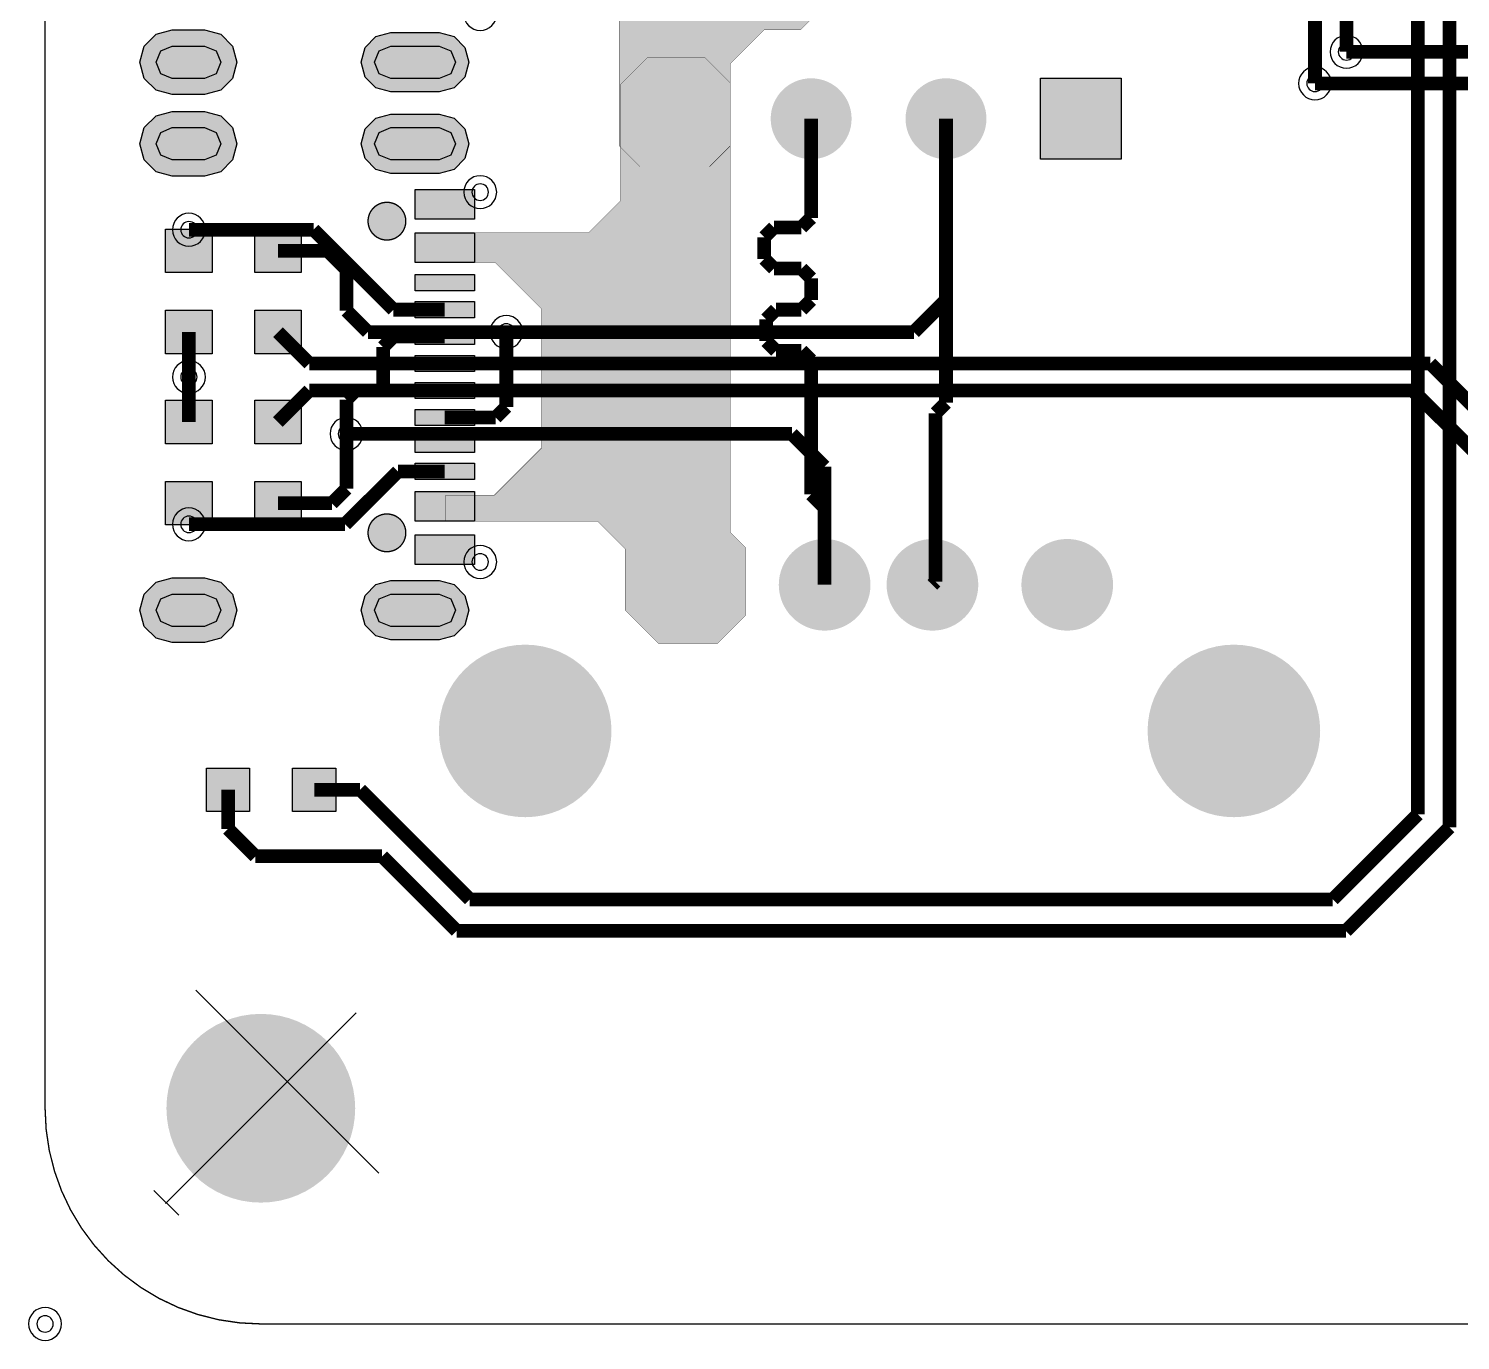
# Model space of a CAD drawing. Header units: millimetres. Extents: x -2 to 166, y 0 to 101.
# Drawn here: x -0.31 to 26.24, y -0.31 to 24.02 of the extents above; entities that cross this region are included whole.
import ezdxf

# ---------------------------------------------------------------- set-up
doc = ezdxf.new("R2010")
doc.units = ezdxf.units.MM
doc.header["$MEASUREMENT"] = 0
for name, color, linetype, true_color in [('Board-Outline-Layer', 7, 'Continuous', 0xff00ff), ('Bottom-Layer', 7, 'Continuous', 0x0000ff), ('Hole-Layer', 7, 'Continuous', 0x222222), ('Multi-Layer', 7, 'Continuous', 0xc0c0c0), ('Top-Layer', 7, 'Continuous', 0xff0000)]:
    doc.layers.add(name, color=color, linetype=linetype, true_color=true_color)
pattern_1 = [(45, (0, 0), (-2.2451, 2.2451), []), (135, (0, 0), (-2.2451, -2.2451), [])]

msp = doc.modelspace()

# ---------------------------------------------------------------- hatches: boundary and pattern name
at = {"layer": 'Bottom-Layer'}
for points in [[(11.082, 26.123), (14.009, 26.123), (14.224, 25.908), (14.224, 24.22), (14.007, 24.003), (13.335, 24.003), (12.7, 23.368), (12.7, 21.844), (12.319, 21.463), (11.031, 21.463), (10.642, 21.852), (10.642, 25.683)], [(2.358, 22.799), (2.058, 22.88), (1.839, 23.099), (1.758, 23.399), (1.839, 23.699), (2.058, 23.919), (2.358, 23.999), (2.958, 23.999), (3.258, 23.919), (3.478, 23.699), (3.558, 23.399), (3.478, 23.099), (3.258, 22.88), (2.958, 22.799)], [(6.409, 22.849), (6.134, 22.923), (5.932, 23.124), (5.859, 23.399), (5.932, 23.674), (6.134, 23.876), (6.409, 23.949), (7.309, 23.949), (7.584, 23.876), (7.785, 23.674), (7.859, 23.399), (7.785, 23.124), (7.584, 22.923), (7.309, 22.849)], [(10.954, 22.352, 1), (12.454, 22.352, 1)], [(10.954, 22.352, 1), (12.454, 22.352, 1)], [(13.454, 22.352, 1), (14.954, 22.352, 1)], [(13.454, 22.352, 1), (14.954, 22.352, 1)], [(15.954, 22.352, 1), (17.454, 22.352, 1)], [(15.954, 22.352, 1), (17.454, 22.352, 1)], [(19.954, 23.102), (19.954, 21.602), (18.454, 21.602), (18.454, 23.102)], [(2.358, 21.287), (2.058, 21.367), (1.839, 21.587), (1.758, 21.887), (1.839, 22.187), (2.058, 22.406), (2.358, 22.487), (2.958, 22.487), (3.258, 22.406), (3.478, 22.187), (3.558, 21.887), (3.478, 21.587), (3.258, 21.367), (2.958, 21.287)], [(6.409, 21.337), (6.134, 21.41), (5.932, 21.612), (5.859, 21.887), (5.932, 22.162), (6.134, 22.363), (6.409, 22.437), (7.309, 22.437), (7.584, 22.363), (7.785, 22.162), (7.859, 21.887), (7.785, 21.612), (7.584, 21.41), (7.309, 21.337)], [(3.099, 19.499), (2.235, 19.499), (2.235, 20.306), (3.099, 20.306)], [(4.75, 19.499), (3.886, 19.499), (3.886, 20.306), (4.75, 20.306)], [(3.099, 17.993), (2.235, 17.993), (2.235, 18.799), (3.099, 18.799)], [(4.75, 17.993), (3.886, 17.993), (3.886, 18.799), (4.75, 18.799)], [(2.235, 17.131), (3.099, 17.131), (3.099, 16.324), (2.235, 16.324)], [(3.886, 17.131), (4.75, 17.131), (4.75, 16.324), (3.886, 16.324)], [(2.235, 15.624), (3.099, 15.624), (3.099, 14.818), (2.235, 14.818)], [(3.886, 15.624), (4.75, 15.624), (4.75, 14.818), (3.886, 14.818)], [(11.102, 13.708, 1), (12.802, 13.708, 1)], [(11.102, 13.708, 1), (12.802, 13.708, 1)], [(13.604, 13.708, 1), (15.304, 13.708, 1)], [(13.604, 13.708, 1), (15.304, 13.708, 1)], [(15.603, 13.708, 1), (17.303, 13.708, 1)], [(15.603, 13.708, 1), (17.303, 13.708, 1)], [(18.102, 13.708, 1), (19.802, 13.708, 1)], [(18.102, 13.708, 1), (19.802, 13.708, 1)], [(2.358, 12.637), (2.058, 12.717), (1.839, 12.937), (1.758, 13.237), (1.839, 13.537), (2.058, 13.756), (2.358, 13.837), (2.958, 13.837), (3.258, 13.756), (3.478, 13.537), (3.558, 13.237), (3.478, 12.937), (3.258, 12.717), (2.958, 12.637)], [(6.409, 12.687), (6.134, 12.76), (5.932, 12.962), (5.859, 13.237), (5.932, 13.512), (6.134, 13.713), (6.409, 13.787), (7.309, 13.787), (7.584, 13.713), (7.785, 13.512), (7.859, 13.237), (7.785, 12.962), (7.584, 12.76), (7.309, 12.687)], [(7.302, 10.998, 1), (10.502, 10.998, 1)], [(7.302, 10.998, 1), (10.502, 10.998, 1)], [(20.442, 10.998, 1), (23.642, 10.998, 1)], [(20.442, 10.998, 1), (23.642, 10.998, 1)]]:
    msp.add_hatch(color=256, dxfattribs=at).paths.add_polyline_path(points)
at = {"layer": 'Hole-Layer'}
for points in [[(2.358, 23.099), (2.146, 23.187), (2.058, 23.399), (2.146, 23.611), (2.358, 23.699), (2.958, 23.699), (3.171, 23.611), (3.258, 23.399), (3.171, 23.187), (2.958, 23.099)], [(6.409, 23.099), (6.196, 23.187), (6.109, 23.399), (6.196, 23.611), (6.409, 23.699), (7.309, 23.699), (7.521, 23.611), (7.609, 23.399), (7.521, 23.187), (7.309, 23.099)], [(11.254, 22.352, 1), (12.154, 22.352, 1)], [(11.254, 22.352, 1), (12.154, 22.352, 1)], [(13.754, 22.352, 1), (14.654, 22.352, 1)], [(13.754, 22.352, 1), (14.654, 22.352, 1)], [(16.254, 22.352, 1), (17.154, 22.352, 1)], [(16.254, 22.352, 1), (17.154, 22.352, 1)], [(18.754, 22.352, 1), (19.654, 22.352, 1)], [(18.754, 22.352, 1), (19.654, 22.352, 1)], [(2.358, 21.587), (2.146, 21.675), (2.058, 21.887), (2.146, 22.099), (2.358, 22.187), (2.958, 22.187), (3.171, 22.099), (3.258, 21.887), (3.171, 21.675), (2.958, 21.587)], [(6.409, 21.587), (6.196, 21.674), (6.109, 21.887), (6.196, 22.099), (6.409, 22.187), (7.309, 22.187), (7.521, 22.099), (7.609, 21.887), (7.521, 21.674), (7.309, 21.587)], [(11.402, 13.708, 1), (12.502, 13.708, 1)], [(11.402, 13.708, 1), (12.502, 13.708, 1)], [(13.904, 13.708, 1), (15.004, 13.708, 1)], [(13.904, 13.708, 1), (15.004, 13.708, 1)], [(15.903, 13.708, 1), (17.003, 13.708, 1)], [(15.903, 13.708, 1), (17.003, 13.708, 1)], [(18.402, 13.708, 1), (19.502, 13.708, 1)], [(18.402, 13.708, 1), (19.502, 13.708, 1)], [(2.358, 12.937), (2.146, 13.025), (2.058, 13.237), (2.146, 13.449), (2.358, 13.537), (2.958, 13.537), (3.171, 13.449), (3.258, 13.237), (3.171, 13.025), (2.958, 12.937)], [(6.408, 12.937), (6.196, 13.024), (6.108, 13.237), (6.196, 13.449), (6.408, 13.537), (7.309, 13.537), (7.521, 13.449), (7.609, 13.237), (7.521, 13.024), (7.309, 12.937)], [(7.752, 10.998, 1), (10.052, 10.998, 1)], [(7.752, 10.998, 1), (10.052, 10.998, 1)], [(20.892, 10.998, 1), (23.192, 10.998, 1)], [(20.892, 10.998, 1), (23.192, 10.998, 1)]]:
    msp.add_hatch(color=256, dxfattribs=at).paths.add_polyline_path(points)
at = {"layer": 'Multi-Layer'}
for points in [[(2.358, 22.799), (2.058, 22.88), (1.839, 23.099), (1.758, 23.399), (1.839, 23.699), (2.058, 23.919), (2.358, 23.999), (2.958, 23.999), (3.258, 23.919), (3.478, 23.699), (3.558, 23.399), (3.478, 23.099), (3.258, 22.88), (2.958, 22.799)], [(2.358, 22.799), (2.058, 22.88), (1.839, 23.099), (1.758, 23.399), (1.839, 23.699), (2.058, 23.919), (2.358, 23.999), (2.958, 23.999), (3.258, 23.919), (3.478, 23.699), (3.558, 23.399), (3.478, 23.099), (3.258, 22.88), (2.958, 22.799)], [(2.358, 22.799), (2.058, 22.88), (1.839, 23.099), (1.758, 23.399), (1.839, 23.699), (2.058, 23.919), (2.358, 23.999), (2.958, 23.999), (3.258, 23.919), (3.478, 23.699), (3.558, 23.399), (3.478, 23.099), (3.258, 22.88), (2.958, 22.799)], [(6.409, 22.849), (6.134, 22.923), (5.932, 23.124), (5.859, 23.399), (5.932, 23.674), (6.134, 23.876), (6.409, 23.949), (7.309, 23.949), (7.584, 23.876), (7.785, 23.674), (7.859, 23.399), (7.785, 23.124), (7.584, 22.923), (7.309, 22.849)], [(6.409, 22.849), (6.134, 22.923), (5.932, 23.124), (5.859, 23.399), (5.932, 23.674), (6.134, 23.876), (6.409, 23.949), (7.309, 23.949), (7.584, 23.876), (7.785, 23.674), (7.859, 23.399), (7.785, 23.124), (7.584, 22.923), (7.309, 22.849)], [(6.409, 22.849), (6.134, 22.923), (5.932, 23.124), (5.859, 23.399), (5.932, 23.674), (6.134, 23.876), (6.409, 23.949), (7.309, 23.949), (7.584, 23.876), (7.785, 23.674), (7.859, 23.399), (7.785, 23.124), (7.584, 22.923), (7.309, 22.849)], [(10.954, 22.352, 1), (12.454, 22.352, 1)], [(10.954, 22.352, 1), (12.454, 22.352, 1)], [(10.954, 22.352, 1), (12.454, 22.352, 1)], [(10.954, 22.352, 1), (12.454, 22.352, 1)], [(10.954, 22.352, 1), (12.454, 22.352, 1)], [(10.954, 22.352, 1), (12.454, 22.352, 1)], [(13.454, 22.352, 1), (14.954, 22.352, 1)], [(13.454, 22.352, 1), (14.954, 22.352, 1)], [(13.454, 22.352, 1), (14.954, 22.352, 1)], [(13.454, 22.352, 1), (14.954, 22.352, 1)], [(13.454, 22.352, 1), (14.954, 22.352, 1)], [(13.454, 22.352, 1), (14.954, 22.352, 1)], [(15.954, 22.352, 1), (17.454, 22.352, 1)], [(15.954, 22.352, 1), (17.454, 22.352, 1)], [(15.954, 22.352, 1), (17.454, 22.352, 1)], [(15.954, 22.352, 1), (17.454, 22.352, 1)], [(15.954, 22.352, 1), (17.454, 22.352, 1)], [(15.954, 22.352, 1), (17.454, 22.352, 1)], [(19.954, 23.102), (19.954, 21.602), (18.454, 21.602), (18.454, 23.102)], [(19.954, 23.102), (19.954, 21.602), (18.454, 21.602), (18.454, 23.102)], [(19.954, 23.102), (19.954, 21.602), (18.454, 21.602), (18.454, 23.102)], [(2.358, 21.287), (2.058, 21.367), (1.839, 21.587), (1.758, 21.887), (1.839, 22.187), (2.058, 22.406), (2.358, 22.487), (2.958, 22.487), (3.258, 22.406), (3.478, 22.187), (3.558, 21.887), (3.478, 21.587), (3.258, 21.367), (2.958, 21.287)], [(2.358, 21.287), (2.058, 21.367), (1.839, 21.587), (1.758, 21.887), (1.839, 22.187), (2.058, 22.406), (2.358, 22.487), (2.958, 22.487), (3.258, 22.406), (3.478, 22.187), (3.558, 21.887), (3.478, 21.587), (3.258, 21.367), (2.958, 21.287)], [(2.358, 21.287), (2.058, 21.367), (1.839, 21.587), (1.758, 21.887), (1.839, 22.187), (2.058, 22.406), (2.358, 22.487), (2.958, 22.487), (3.258, 22.406), (3.478, 22.187), (3.558, 21.887), (3.478, 21.587), (3.258, 21.367), (2.958, 21.287)], [(6.409, 21.337), (6.134, 21.41), (5.932, 21.612), (5.859, 21.887), (5.932, 22.162), (6.134, 22.363), (6.409, 22.437), (7.309, 22.437), (7.584, 22.363), (7.785, 22.162), (7.859, 21.887), (7.785, 21.612), (7.584, 21.41), (7.309, 21.337)], [(6.409, 21.337), (6.134, 21.41), (5.932, 21.612), (5.859, 21.887), (5.932, 22.162), (6.134, 22.363), (6.409, 22.437), (7.309, 22.437), (7.584, 22.363), (7.785, 22.162), (7.859, 21.887), (7.785, 21.612), (7.584, 21.41), (7.309, 21.337)], [(6.409, 21.337), (6.134, 21.41), (5.932, 21.612), (5.859, 21.887), (5.932, 22.162), (6.134, 22.363), (6.409, 22.437), (7.309, 22.437), (7.584, 22.363), (7.785, 22.162), (7.859, 21.887), (7.785, 21.612), (7.584, 21.41), (7.309, 21.337)], [(5.988, 20.452, 1), (6.688, 20.452, 1)], [(5.988, 20.452, 1), (6.688, 20.452, 1)], [(5.988, 14.672, 1), (6.688, 14.672, 1)], [(5.988, 14.672, 1), (6.688, 14.672, 1)], [(11.102, 13.708, 1), (12.802, 13.708, 1)], [(11.102, 13.708, 1), (12.802, 13.708, 1)], [(11.102, 13.708, 1), (12.802, 13.708, 1)], [(11.102, 13.708, 1), (12.802, 13.708, 1)], [(11.102, 13.708, 1), (12.802, 13.708, 1)], [(11.102, 13.708, 1), (12.802, 13.708, 1)], [(13.604, 13.708, 1), (15.304, 13.708, 1)], [(13.604, 13.708, 1), (15.304, 13.708, 1)], [(13.604, 13.708, 1), (15.304, 13.708, 1)], [(13.604, 13.708, 1), (15.304, 13.708, 1)], [(13.604, 13.708, 1), (15.304, 13.708, 1)], [(13.604, 13.708, 1), (15.304, 13.708, 1)], [(15.603, 13.708, 1), (17.303, 13.708, 1)], [(15.603, 13.708, 1), (17.303, 13.708, 1)], [(15.603, 13.708, 1), (17.303, 13.708, 1)], [(15.603, 13.708, 1), (17.303, 13.708, 1)], [(15.603, 13.708, 1), (17.303, 13.708, 1)], [(15.603, 13.708, 1), (17.303, 13.708, 1)], [(18.102, 13.708, 1), (19.802, 13.708, 1)], [(18.102, 13.708, 1), (19.802, 13.708, 1)], [(18.102, 13.708, 1), (19.802, 13.708, 1)], [(18.102, 13.708, 1), (19.802, 13.708, 1)], [(18.102, 13.708, 1), (19.802, 13.708, 1)], [(18.102, 13.708, 1), (19.802, 13.708, 1)], [(2.358, 12.637), (2.058, 12.717), (1.839, 12.937), (1.758, 13.237), (1.839, 13.537), (2.058, 13.756), (2.358, 13.837), (2.958, 13.837), (3.258, 13.756), (3.478, 13.537), (3.558, 13.237), (3.478, 12.937), (3.258, 12.717), (2.958, 12.637)], [(2.358, 12.637), (2.058, 12.717), (1.839, 12.937), (1.758, 13.237), (1.839, 13.537), (2.058, 13.756), (2.358, 13.837), (2.958, 13.837), (3.258, 13.756), (3.478, 13.537), (3.558, 13.237), (3.478, 12.937), (3.258, 12.717), (2.958, 12.637)], [(2.358, 12.637), (2.058, 12.717), (1.839, 12.937), (1.758, 13.237), (1.839, 13.537), (2.058, 13.756), (2.358, 13.837), (2.958, 13.837), (3.258, 13.756), (3.478, 13.537), (3.558, 13.237), (3.478, 12.937), (3.258, 12.717), (2.958, 12.637)], [(6.409, 12.687), (6.134, 12.76), (5.932, 12.962), (5.859, 13.237), (5.932, 13.512), (6.134, 13.713), (6.409, 13.787), (7.309, 13.787), (7.584, 13.713), (7.785, 13.512), (7.859, 13.237), (7.785, 12.962), (7.584, 12.76), (7.309, 12.687)], [(6.409, 12.687), (6.134, 12.76), (5.932, 12.962), (5.859, 13.237), (5.932, 13.512), (6.134, 13.713), (6.409, 13.787), (7.309, 13.787), (7.584, 13.713), (7.785, 13.512), (7.859, 13.237), (7.785, 12.962), (7.584, 12.76), (7.309, 12.687)], [(6.409, 12.687), (6.134, 12.76), (5.932, 12.962), (5.859, 13.237), (5.932, 13.512), (6.134, 13.713), (6.409, 13.787), (7.309, 13.787), (7.584, 13.713), (7.785, 13.512), (7.859, 13.237), (7.785, 12.962), (7.584, 12.76), (7.309, 12.687)], [(7.302, 10.998, 1), (10.502, 10.998, 1)], [(7.302, 10.998, 1), (10.502, 10.998, 1)], [(7.302, 10.998, 1), (10.502, 10.998, 1)], [(7.302, 10.998, 1), (10.502, 10.998, 1)], [(7.302, 10.998, 1), (10.502, 10.998, 1)], [(7.302, 10.998, 1), (10.502, 10.998, 1)], [(20.442, 10.998, 1), (23.642, 10.998, 1)], [(20.442, 10.998, 1), (23.642, 10.998, 1)], [(20.442, 10.998, 1), (23.642, 10.998, 1)], [(20.442, 10.998, 1), (23.642, 10.998, 1)], [(20.442, 10.998, 1), (23.642, 10.998, 1)], [(20.442, 10.998, 1), (23.642, 10.998, 1)], [(2.25, 4, 1), (5.75, 4, 1)], [(2.25, 4, 1), (5.75, 4, 1)]]:
    msp.add_hatch(color=256, dxfattribs=at).paths.add_polyline_path(points)
h = msp.add_hatch(dxfattribs=at)
h.set_pattern_fill('ANSI37', color=256, style=0)
h.set_pattern_definition(pattern_1)
h.paths.add_polyline_path([(1.5, 4, 1), (6.5, 4, 1)])
h = msp.add_hatch(dxfattribs=at)
h.set_pattern_fill('ANSI37', color=256, style=0)
h.set_pattern_definition(pattern_1)
h.paths.add_polyline_path([(1.5, 4, 1), (6.5, 4, 1)])
at = {"layer": 'Top-Layer'}
for points in [[(2.358, 22.799), (2.058, 22.88), (1.839, 23.099), (1.758, 23.399), (1.839, 23.699), (2.058, 23.919), (2.358, 23.999), (2.958, 23.999), (3.258, 23.919), (3.478, 23.699), (3.558, 23.399), (3.478, 23.099), (3.258, 22.88), (2.958, 22.799)], [(6.409, 22.849), (6.134, 22.923), (5.932, 23.124), (5.859, 23.399), (5.932, 23.674), (6.134, 23.876), (6.409, 23.949), (7.309, 23.949), (7.584, 23.876), (7.785, 23.674), (7.859, 23.399), (7.785, 23.124), (7.584, 22.923), (7.309, 22.849)], [(10.243, 14.889), (7.431, 14.889), (7.431, 15.372), (8.331, 15.372), (9.204, 16.245), (9.204, 18.829), (8.348, 19.685), (7.069, 19.685), (7.069, 20.235), (10.075, 20.235), (10.668, 20.828), (10.668, 22.987), (11.176, 23.495), (12.225, 23.495), (12.7, 23.02), (12.7, 14.685), (12.987, 14.398), (12.987, 13.14), (12.465, 12.618), (11.373, 12.618), (10.754, 13.237), (10.754, 14.378)], [(10.954, 22.352, 1), (12.454, 22.352, 1)], [(10.954, 22.352, 1), (12.454, 22.352, 1)], [(13.454, 22.352, 1), (14.954, 22.352, 1)], [(13.454, 22.352, 1), (14.954, 22.352, 1)], [(15.954, 22.352, 1), (17.454, 22.352, 1)], [(15.954, 22.352, 1), (17.454, 22.352, 1)], [(19.954, 23.102), (19.954, 21.602), (18.454, 21.602), (18.454, 23.102)], [(2.358, 21.287), (2.058, 21.367), (1.839, 21.587), (1.758, 21.887), (1.839, 22.187), (2.058, 22.406), (2.358, 22.487), (2.958, 22.487), (3.258, 22.406), (3.478, 22.187), (3.558, 21.887), (3.478, 21.587), (3.258, 21.367), (2.958, 21.287)], [(6.409, 21.337), (6.134, 21.41), (5.932, 21.612), (5.859, 21.887), (5.932, 22.162), (6.134, 22.363), (6.409, 22.437), (7.309, 22.437), (7.584, 22.363), (7.785, 22.162), (7.859, 21.887), (7.785, 21.612), (7.584, 21.41), (7.309, 21.337)], [(6.859, 21.037), (7.959, 21.037), (7.959, 20.487), (6.859, 20.487)], [(6.859, 20.237), (7.959, 20.237), (7.959, 19.687), (6.859, 19.687)], [(6.859, 19.462), (7.959, 19.462), (7.959, 19.162), (6.859, 19.162)], [(6.859, 18.961), (7.959, 18.961), (7.959, 18.661), (6.859, 18.661)], [(6.859, 18.462), (7.959, 18.462), (7.959, 18.162), (6.859, 18.162)], [(6.859, 17.962), (7.959, 17.962), (7.959, 17.662), (6.859, 17.662)], [(6.859, 17.462), (7.959, 17.462), (7.959, 17.162), (6.859, 17.162)], [(6.859, 16.962), (7.959, 16.962), (7.959, 16.662), (6.859, 16.662)], [(6.859, 16.462), (7.959, 16.462), (7.959, 16.162), (6.859, 16.162)], [(6.859, 15.961), (7.959, 15.961), (7.959, 15.661), (6.859, 15.661)], [(6.859, 15.436), (7.959, 15.436), (7.959, 14.886), (6.859, 14.886)], [(6.859, 14.637), (7.959, 14.637), (7.959, 14.087), (6.859, 14.087)], [(11.102, 13.708, 1), (12.802, 13.708, 1)], [(11.102, 13.708, 1), (12.802, 13.708, 1)], [(13.604, 13.708, 1), (15.304, 13.708, 1)], [(13.604, 13.708, 1), (15.304, 13.708, 1)], [(15.603, 13.708, 1), (17.303, 13.708, 1)], [(15.603, 13.708, 1), (17.303, 13.708, 1)], [(18.102, 13.708, 1), (19.802, 13.708, 1)], [(18.102, 13.708, 1), (19.802, 13.708, 1)], [(2.358, 12.637), (2.058, 12.717), (1.839, 12.937), (1.758, 13.237), (1.839, 13.537), (2.058, 13.756), (2.358, 13.837), (2.958, 13.837), (3.258, 13.756), (3.478, 13.537), (3.558, 13.237), (3.478, 12.937), (3.258, 12.717), (2.958, 12.637)], [(6.409, 12.687), (6.134, 12.76), (5.932, 12.962), (5.859, 13.237), (5.932, 13.512), (6.134, 13.713), (6.409, 13.787), (7.309, 13.787), (7.584, 13.713), (7.785, 13.512), (7.859, 13.237), (7.785, 12.962), (7.584, 12.76), (7.309, 12.687)], [(7.302, 10.998, 1), (10.502, 10.998, 1)], [(7.302, 10.998, 1), (10.502, 10.998, 1)], [(20.442, 10.998, 1), (23.642, 10.998, 1)], [(20.442, 10.998, 1), (23.642, 10.998, 1)], [(3.792, 9.506), (2.992, 9.506), (2.992, 10.306), (3.792, 10.306)], [(5.39, 9.506), (4.59, 9.506), (4.59, 10.306), (5.39, 10.306)]]:
    msp.add_hatch(color=256, dxfattribs=at).paths.add_polyline_path(points)

# ---------------------------------------------------------------- linework, layer by layer
at = {"layer": 'Board-Outline-Layer', "const_width": 0.0254}
msp.add_lwpolyline([(0, 67.081), (3.439, 67.081), (3.439, 89.964), (0, 89.964), (0, 95.4, -0.414), (4, 99.4), (162, 99.4, -0.414), (166, 95.4), (166, 4, -0.414), (162, 0), (4, 0, -0.414), (0, 4)], format="xyb", close=True, dxfattribs=at)
at = {"layer": 'Bottom-Layer', "const_width": 0.00508}
msp.add_lwpolyline([(11.082, 26.123), (14.009, 26.123), (14.224, 25.908), (14.224, 24.22), (14.007, 24.003), (13.335, 24.003), (12.7, 23.368), (12.7, 21.844), (12.319, 21.463), (11.031, 21.463), (10.642, 21.852), (10.642, 25.683)], close=True, dxfattribs=at)
at = {"layer": 'Bottom-Layer'}
for points in [[(2.358, 22.799), (2.058, 22.88), (1.839, 23.099), (1.758, 23.399), (1.839, 23.699), (2.058, 23.919), (2.358, 23.999), (2.958, 23.999), (3.258, 23.919), (3.478, 23.699), (3.558, 23.399), (3.478, 23.099), (3.258, 22.88), (2.958, 22.799)], [(6.409, 22.849), (6.134, 22.923), (5.932, 23.124), (5.859, 23.399), (5.932, 23.674), (6.134, 23.876), (6.409, 23.949), (7.309, 23.949), (7.584, 23.876), (7.785, 23.674), (7.859, 23.399), (7.785, 23.124), (7.584, 22.923), (7.309, 22.849)], [(19.954, 23.102), (19.954, 21.602), (18.454, 21.602), (18.454, 23.102)], [(2.358, 21.287), (2.058, 21.367), (1.839, 21.587), (1.758, 21.887), (1.839, 22.187), (2.058, 22.406), (2.358, 22.487), (2.958, 22.487), (3.258, 22.406), (3.478, 22.187), (3.558, 21.887), (3.478, 21.587), (3.258, 21.367), (2.958, 21.287)], [(6.409, 21.337), (6.134, 21.41), (5.932, 21.612), (5.859, 21.887), (5.932, 22.162), (6.134, 22.363), (6.409, 22.437), (7.309, 22.437), (7.584, 22.363), (7.785, 22.162), (7.859, 21.887), (7.785, 21.612), (7.584, 21.41), (7.309, 21.337)], [(3.099, 19.499), (2.235, 19.499), (2.235, 20.306), (3.099, 20.306)], [(4.75, 19.499), (3.886, 19.499), (3.886, 20.306), (4.75, 20.306)], [(3.099, 17.993), (2.235, 17.993), (2.235, 18.799), (3.099, 18.799)], [(4.75, 17.993), (3.886, 17.993), (3.886, 18.799), (4.75, 18.799)], [(2.235, 17.131), (3.099, 17.131), (3.099, 16.324), (2.235, 16.324)], [(3.886, 17.131), (4.75, 17.131), (4.75, 16.324), (3.886, 16.324)], [(2.235, 15.624), (3.099, 15.624), (3.099, 14.818), (2.235, 14.818)], [(3.886, 15.624), (4.75, 15.624), (4.75, 14.818), (3.886, 14.818)], [(2.358, 12.637), (2.058, 12.717), (1.839, 12.937), (1.758, 13.237), (1.839, 13.537), (2.058, 13.756), (2.358, 13.837), (2.958, 13.837), (3.258, 13.756), (3.478, 13.537), (3.558, 13.237), (3.478, 12.937), (3.258, 12.717), (2.958, 12.637)], [(6.409, 12.687), (6.134, 12.76), (5.932, 12.962), (5.859, 13.237), (5.932, 13.512), (6.134, 13.713), (6.409, 13.787), (7.309, 13.787), (7.584, 13.713), (7.785, 13.512), (7.859, 13.237), (7.785, 12.962), (7.584, 12.76), (7.309, 12.687)]]:
    msp.add_lwpolyline(points, close=True, dxfattribs=at)
at = {"layer": 'Bottom-Layer', "const_width": 0.254}
for points in [[(31.717, 23.593), (24.13, 23.593)], [(31.475, 23.008), (23.546, 23.008)], [(16.704, 18.99), (16.704, 22.352)], [(5.241, 19.903), (4.318, 19.903)], [(5.588, 19.555), (5.241, 19.903)], [(5.588, 18.793), (5.588, 19.555)], [(16.11, 18.396), (16.704, 18.99)], [(5.986, 18.396), (5.588, 18.793)], [(2.667, 18.396), (2.667, 17.562)], [(4.318, 18.396), (4.902, 17.812)], [(8.552, 18.396), (5.986, 18.396)], [(8.552, 18.396), (16.11, 18.396)], [(4.902, 17.812), (25.686, 17.812)], [(25.686, 17.812), (27.206, 16.292)], [(2.667, 17.562), (2.667, 16.728)], [(4.318, 16.728), (4.902, 17.312)], [(4.902, 17.312), (25.36, 17.312)], [(25.36, 17.312), (26.622, 16.05)], [(5.588, 15.491), (5.588, 16.507)], [(5.588, 16.507), (13.846, 16.507)], [(13.846, 16.507), (14.454, 15.899)], [(14.454, 15.899), (14.454, 13.708)], [(5.317, 15.221), (5.588, 15.491)], [(4.318, 15.221), (5.317, 15.221)]]:
    msp.add_lwpolyline(points, dxfattribs=at)
at = {"layer": 'Hole-Layer'}
for points in [[(2.358, 23.099), (2.146, 23.187), (2.058, 23.399), (2.146, 23.611), (2.358, 23.699), (2.958, 23.699), (3.171, 23.611), (3.258, 23.399), (3.171, 23.187), (2.958, 23.099)], [(6.409, 23.099), (6.196, 23.187), (6.109, 23.399), (6.196, 23.611), (6.409, 23.699), (7.309, 23.699), (7.521, 23.611), (7.609, 23.399), (7.521, 23.187), (7.309, 23.099)], [(2.358, 21.587), (2.146, 21.675), (2.058, 21.887), (2.146, 22.099), (2.358, 22.187), (2.958, 22.187), (3.171, 22.099), (3.258, 21.887), (3.171, 21.675), (2.958, 21.587)], [(6.409, 21.587), (6.196, 21.674), (6.109, 21.887), (6.196, 22.099), (6.409, 22.187), (7.309, 22.187), (7.521, 22.099), (7.609, 21.887), (7.521, 21.674), (7.309, 21.587)], [(2.358, 12.937), (2.146, 13.025), (2.058, 13.237), (2.146, 13.449), (2.358, 13.537), (2.958, 13.537), (3.171, 13.449), (3.258, 13.237), (3.171, 13.025), (2.958, 12.937)], [(6.408, 12.937), (6.196, 13.024), (6.108, 13.237), (6.196, 13.449), (6.408, 13.537), (7.309, 13.537), (7.521, 13.449), (7.609, 13.237), (7.521, 13.024), (7.309, 12.937)]]:
    msp.add_lwpolyline(points, close=True, dxfattribs=at)
for points in [[(23.978, 23.593, 1), (24.282, 23.593), (24.282, 23.593, 1), (23.978, 23.593)], [(7.915, 20.991, 1), (8.22, 20.991), (8.22, 20.991, 1), (7.915, 20.991)], [(8.399, 18.396, 1), (8.704, 18.396), (8.704, 18.396, 1), (8.399, 18.396)], [(2.514, 17.562, 1), (2.819, 17.562), (2.819, 17.562, 1), (2.514, 17.562)], [(7.915, 14.132, 1), (8.22, 14.132), (8.22, 14.132, 1), (7.915, 14.132)]]:
    msp.add_lwpolyline(points, format="xyb", dxfattribs=at)
for points in [[(23.393, 23.008, 1), (23.698, 23.008, 1)], [(2.515, 20.293, 1), (2.82, 20.293, 1)], [(5.435, 16.507, 1), (5.74, 16.507, 1)], [(2.514, 14.83, 1), (2.819, 14.83, 1)], [(-0.152, 0, 1), (0.152, 0, 1)]]:
    msp.add_lwpolyline(points, format="xyb", close=True, dxfattribs=at)
at = {"layer": 'Multi-Layer'}
for points in [[(7.763, 24.295, 1), (8.373, 24.295), (8.373, 24.295, 1), (7.763, 24.295)], [(23.241, 23.008, 1), (23.851, 23.008), (23.851, 23.008, 1), (23.241, 23.008)], [(7.763, 20.991, 1), (8.373, 20.991), (8.373, 20.991, 1), (7.763, 20.991)], [(2.362, 20.293, 1), (2.972, 20.293), (2.972, 20.293, 1), (2.362, 20.293)], [(8.247, 18.396, 1), (8.857, 18.396), (8.857, 18.396, 1), (8.247, 18.396)], [(2.362, 17.562, 1), (2.972, 17.562), (2.972, 17.562, 1), (2.362, 17.562)], [(2.362, 14.83, 1), (2.972, 14.83), (2.972, 14.83, 1), (2.362, 14.83)], [(7.763, 14.132, 1), (8.373, 14.132), (8.373, 14.132, 1), (7.763, 14.132)]]:
    msp.add_lwpolyline(points, format="xyb", dxfattribs=at)
for points in [[(2.358, 22.799), (2.058, 22.88), (1.839, 23.099), (1.758, 23.399), (1.839, 23.699), (2.058, 23.919), (2.358, 23.999), (2.958, 23.999), (3.258, 23.919), (3.478, 23.699), (3.558, 23.399), (3.478, 23.099), (3.258, 22.88), (2.958, 22.799)], [(2.358, 22.799), (2.058, 22.88), (1.839, 23.099), (1.758, 23.399), (1.839, 23.699), (2.058, 23.919), (2.358, 23.999), (2.958, 23.999), (3.258, 23.919), (3.478, 23.699), (3.558, 23.399), (3.478, 23.099), (3.258, 22.88), (2.958, 22.799)], [(2.358, 22.799), (2.058, 22.88), (1.839, 23.099), (1.758, 23.399), (1.839, 23.699), (2.058, 23.919), (2.358, 23.999), (2.958, 23.999), (3.258, 23.919), (3.478, 23.699), (3.558, 23.399), (3.478, 23.099), (3.258, 22.88), (2.958, 22.799)], [(6.409, 22.849), (6.134, 22.923), (5.932, 23.124), (5.859, 23.399), (5.932, 23.674), (6.134, 23.876), (6.409, 23.949), (7.309, 23.949), (7.584, 23.876), (7.785, 23.674), (7.859, 23.399), (7.785, 23.124), (7.584, 22.923), (7.309, 22.849)], [(6.409, 22.849), (6.134, 22.923), (5.932, 23.124), (5.859, 23.399), (5.932, 23.674), (6.134, 23.876), (6.409, 23.949), (7.309, 23.949), (7.584, 23.876), (7.785, 23.674), (7.859, 23.399), (7.785, 23.124), (7.584, 22.923), (7.309, 22.849)], [(6.409, 22.849), (6.134, 22.923), (5.932, 23.124), (5.859, 23.399), (5.932, 23.674), (6.134, 23.876), (6.409, 23.949), (7.309, 23.949), (7.584, 23.876), (7.785, 23.674), (7.859, 23.399), (7.785, 23.124), (7.584, 22.923), (7.309, 22.849)], [(19.954, 23.102), (19.954, 21.602), (18.454, 21.602), (18.454, 23.102)], [(19.954, 23.102), (19.954, 21.602), (18.454, 21.602), (18.454, 23.102)], [(19.954, 23.102), (19.954, 21.602), (18.454, 21.602), (18.454, 23.102)], [(2.358, 21.287), (2.058, 21.367), (1.839, 21.587), (1.758, 21.887), (1.839, 22.187), (2.058, 22.406), (2.358, 22.487), (2.958, 22.487), (3.258, 22.406), (3.478, 22.187), (3.558, 21.887), (3.478, 21.587), (3.258, 21.367), (2.958, 21.287)], [(2.358, 21.287), (2.058, 21.367), (1.839, 21.587), (1.758, 21.887), (1.839, 22.187), (2.058, 22.406), (2.358, 22.487), (2.958, 22.487), (3.258, 22.406), (3.478, 22.187), (3.558, 21.887), (3.478, 21.587), (3.258, 21.367), (2.958, 21.287)], [(2.358, 21.287), (2.058, 21.367), (1.839, 21.587), (1.758, 21.887), (1.839, 22.187), (2.058, 22.406), (2.358, 22.487), (2.958, 22.487), (3.258, 22.406), (3.478, 22.187), (3.558, 21.887), (3.478, 21.587), (3.258, 21.367), (2.958, 21.287)], [(6.409, 21.337), (6.134, 21.41), (5.932, 21.612), (5.859, 21.887), (5.932, 22.162), (6.134, 22.363), (6.409, 22.437), (7.309, 22.437), (7.584, 22.363), (7.785, 22.162), (7.859, 21.887), (7.785, 21.612), (7.584, 21.41), (7.309, 21.337)], [(6.409, 21.337), (6.134, 21.41), (5.932, 21.612), (5.859, 21.887), (5.932, 22.162), (6.134, 22.363), (6.409, 22.437), (7.309, 22.437), (7.584, 22.363), (7.785, 22.162), (7.859, 21.887), (7.785, 21.612), (7.584, 21.41), (7.309, 21.337)], [(6.409, 21.337), (6.134, 21.41), (5.932, 21.612), (5.859, 21.887), (5.932, 22.162), (6.134, 22.363), (6.409, 22.437), (7.309, 22.437), (7.584, 22.363), (7.785, 22.162), (7.859, 21.887), (7.785, 21.612), (7.584, 21.41), (7.309, 21.337)], [(2.358, 12.637), (2.058, 12.717), (1.839, 12.937), (1.758, 13.237), (1.839, 13.537), (2.058, 13.756), (2.358, 13.837), (2.958, 13.837), (3.258, 13.756), (3.478, 13.537), (3.558, 13.237), (3.478, 12.937), (3.258, 12.717), (2.958, 12.637)], [(2.358, 12.637), (2.058, 12.717), (1.839, 12.937), (1.758, 13.237), (1.839, 13.537), (2.058, 13.756), (2.358, 13.837), (2.958, 13.837), (3.258, 13.756), (3.478, 13.537), (3.558, 13.237), (3.478, 12.937), (3.258, 12.717), (2.958, 12.637)], [(2.358, 12.637), (2.058, 12.717), (1.839, 12.937), (1.758, 13.237), (1.839, 13.537), (2.058, 13.756), (2.358, 13.837), (2.958, 13.837), (3.258, 13.756), (3.478, 13.537), (3.558, 13.237), (3.478, 12.937), (3.258, 12.717), (2.958, 12.637)], [(6.409, 12.687), (6.134, 12.76), (5.932, 12.962), (5.859, 13.237), (5.932, 13.512), (6.134, 13.713), (6.409, 13.787), (7.309, 13.787), (7.584, 13.713), (7.785, 13.512), (7.859, 13.237), (7.785, 12.962), (7.584, 12.76), (7.309, 12.687)], [(6.409, 12.687), (6.134, 12.76), (5.932, 12.962), (5.859, 13.237), (5.932, 13.512), (6.134, 13.713), (6.409, 13.787), (7.309, 13.787), (7.584, 13.713), (7.785, 13.512), (7.859, 13.237), (7.785, 12.962), (7.584, 12.76), (7.309, 12.687)], [(6.409, 12.687), (6.134, 12.76), (5.932, 12.962), (5.859, 13.237), (5.932, 13.512), (6.134, 13.713), (6.409, 13.787), (7.309, 13.787), (7.584, 13.713), (7.785, 13.512), (7.859, 13.237), (7.785, 12.962), (7.584, 12.76), (7.309, 12.687)]]:
    msp.add_lwpolyline(points, close=True, dxfattribs=at)
for points in [[(23.825, 23.593, 1), (24.435, 23.593, 1)], [(5.283, 16.507, 1), (5.893, 16.507, 1)], [(-0.305, 0, 1), (0.305, 0, 1)]]:
    msp.add_lwpolyline(points, format="xyb", close=True, dxfattribs=at)
at = {"layer": 'Multi-Layer', "const_width": 0.0254}
for points in [[(5.988, 20.452, 1), (6.688, 20.452, 1)], [(5.988, 14.672, 1), (6.688, 14.672, 1)]]:
    msp.add_lwpolyline(points, format="xyb", close=True, dxfattribs=at)
at = {"layer": 'Top-Layer', "const_width": 0.254}
for points in [[(23.546, 28.499), (23.546, 23.008)], [(24.13, 27.914), (24.13, 23.593)], [(25.454, 24.437), (25.454, 9.452)], [(26.038, 24.195), (26.038, 20.436)], [(14.204, 22.352), (14.204, 20.514)], [(16.704, 22.352), (16.704, 17.085)], [(13.515, 20.335), (13.335, 20.155)], [(14.024, 20.335), (13.515, 20.335)], [(14.204, 20.514), (14.024, 20.335)], [(26.038, 20.435), (26.038, 19.951)], [(2.667, 20.293), (4.977, 20.293)], [(4.977, 20.293), (6.459, 18.811)], [(13.335, 20.155), (13.335, 19.752)], [(26.038, 19.951), (26.038, 9.21)], [(13.335, 19.752), (13.515, 19.573)], [(13.515, 19.573), (14.024, 19.573)], [(14.024, 19.573), (14.204, 19.393)], [(14.204, 19.393), (14.204, 18.99)], [(14.204, 18.99), (14.024, 18.811)], [(6.459, 18.811), (7.409, 18.811)], [(13.551, 18.811), (13.372, 18.631)], [(14.024, 18.811), (13.551, 18.811)], [(13.372, 18.631), (13.372, 18.228)], [(6.461, 18.311), (6.266, 18.116)], [(7.409, 18.311), (6.461, 18.311)], [(8.552, 17.812), (8.552, 18.396)], [(13.372, 18.228), (13.551, 18.049)], [(6.266, 18.116), (6.266, 17.312)], [(13.551, 18.049), (14.024, 18.049)], [(14.024, 18.049), (14.204, 17.869)], [(7.409, 17.812), (8.552, 17.812)], [(8.552, 17.007), (8.552, 17.812)], [(14.204, 17.869), (14.204, 15.387)], [(5.757, 17.312), (5.588, 17.142)], [(5.588, 17.142), (5.588, 16.507)], [(6.266, 17.312), (5.757, 17.312)], [(6.266, 17.312), (7.409, 17.312)], [(8.356, 16.812), (8.552, 17.007)], [(16.704, 17.085), (16.51, 16.891)], [(16.51, 16.891), (16.51, 13.765)], [(7.409, 16.812), (8.356, 16.812)], [(5.561, 14.83), (6.543, 15.811)], [(6.543, 15.811), (7.409, 15.811)], [(14.204, 15.387), (14.454, 15.137)], [(14.454, 15.137), (14.454, 13.708)], [(2.667, 14.83), (5.561, 14.83)], [(16.51, 13.765), (16.453, 13.708)], [(3.392, 9.181), (3.392, 9.906)], [(5.842, 9.906), (4.99, 9.906)], [(7.874, 7.874), (5.842, 9.906)], [(25.454, 9.452), (23.876, 7.874)], [(3.9, 8.673), (3.392, 9.181)], [(26.038, 9.21), (24.118, 7.29)], [(6.249, 8.673), (3.9, 8.673)], [(7.632, 7.29), (6.249, 8.673)], [(23.876, 7.874), (7.874, 7.874)], [(24.118, 7.29), (7.632, 7.29)]]:
    msp.add_lwpolyline(points, dxfattribs=at)
at = {"layer": 'Top-Layer'}
for points in [[(2.358, 22.799), (2.058, 22.88), (1.839, 23.099), (1.758, 23.399), (1.839, 23.699), (2.058, 23.919), (2.358, 23.999), (2.958, 23.999), (3.258, 23.919), (3.478, 23.699), (3.558, 23.399), (3.478, 23.099), (3.258, 22.88), (2.958, 22.799)], [(6.409, 22.849), (6.134, 22.923), (5.932, 23.124), (5.859, 23.399), (5.932, 23.674), (6.134, 23.876), (6.409, 23.949), (7.309, 23.949), (7.584, 23.876), (7.785, 23.674), (7.859, 23.399), (7.785, 23.124), (7.584, 22.923), (7.309, 22.849)], [(19.954, 23.102), (19.954, 21.602), (18.454, 21.602), (18.454, 23.102)], [(2.358, 21.287), (2.058, 21.367), (1.839, 21.587), (1.758, 21.887), (1.839, 22.187), (2.058, 22.406), (2.358, 22.487), (2.958, 22.487), (3.258, 22.406), (3.478, 22.187), (3.558, 21.887), (3.478, 21.587), (3.258, 21.367), (2.958, 21.287)], [(6.409, 21.337), (6.134, 21.41), (5.932, 21.612), (5.859, 21.887), (5.932, 22.162), (6.134, 22.363), (6.409, 22.437), (7.309, 22.437), (7.584, 22.363), (7.785, 22.162), (7.859, 21.887), (7.785, 21.612), (7.584, 21.41), (7.309, 21.337)], [(6.859, 21.037), (7.959, 21.037), (7.959, 20.487), (6.859, 20.487)], [(6.859, 20.237), (7.959, 20.237), (7.959, 19.687), (6.859, 19.687)], [(6.859, 19.462), (7.959, 19.462), (7.959, 19.162), (6.859, 19.162)], [(6.859, 18.961), (7.959, 18.961), (7.959, 18.661), (6.859, 18.661)], [(6.859, 18.462), (7.959, 18.462), (7.959, 18.162), (6.859, 18.162)], [(6.859, 17.962), (7.959, 17.962), (7.959, 17.662), (6.859, 17.662)], [(6.859, 17.462), (7.959, 17.462), (7.959, 17.162), (6.859, 17.162)], [(6.859, 16.962), (7.959, 16.962), (7.959, 16.662), (6.859, 16.662)], [(6.859, 16.462), (7.959, 16.462), (7.959, 16.162), (6.859, 16.162)], [(6.859, 15.961), (7.959, 15.961), (7.959, 15.661), (6.859, 15.661)], [(6.859, 15.436), (7.959, 15.436), (7.959, 14.886), (6.859, 14.886)], [(6.859, 14.637), (7.959, 14.637), (7.959, 14.087), (6.859, 14.087)], [(2.358, 12.637), (2.058, 12.717), (1.839, 12.937), (1.758, 13.237), (1.839, 13.537), (2.058, 13.756), (2.358, 13.837), (2.958, 13.837), (3.258, 13.756), (3.478, 13.537), (3.558, 13.237), (3.478, 12.937), (3.258, 12.717), (2.958, 12.637)], [(6.409, 12.687), (6.134, 12.76), (5.932, 12.962), (5.859, 13.237), (5.932, 13.512), (6.134, 13.713), (6.409, 13.787), (7.309, 13.787), (7.584, 13.713), (7.785, 13.512), (7.859, 13.237), (7.785, 12.962), (7.584, 12.76), (7.309, 12.687)], [(3.792, 9.506), (2.992, 9.506), (2.992, 10.306), (3.792, 10.306)], [(5.39, 9.506), (4.59, 9.506), (4.59, 10.306), (5.39, 10.306)]]:
    msp.add_lwpolyline(points, close=True, dxfattribs=at)
at = {"layer": 'Top-Layer', "const_width": 0.00508}
msp.add_lwpolyline([(10.243, 14.889), (7.431, 14.889), (7.431, 15.372), (8.331, 15.372), (9.204, 16.245), (9.204, 18.829), (8.348, 19.685), (7.069, 19.685), (7.069, 20.235), (10.075, 20.235), (10.668, 20.828), (10.668, 22.987), (11.176, 23.495), (12.225, 23.495), (12.7, 23.02), (12.7, 14.685), (12.987, 14.398), (12.987, 13.14), (12.465, 12.618), (11.373, 12.618), (10.754, 13.237), (10.754, 14.378)], close=True, dxfattribs=at)

doc.saveas('drawing.dxf')
